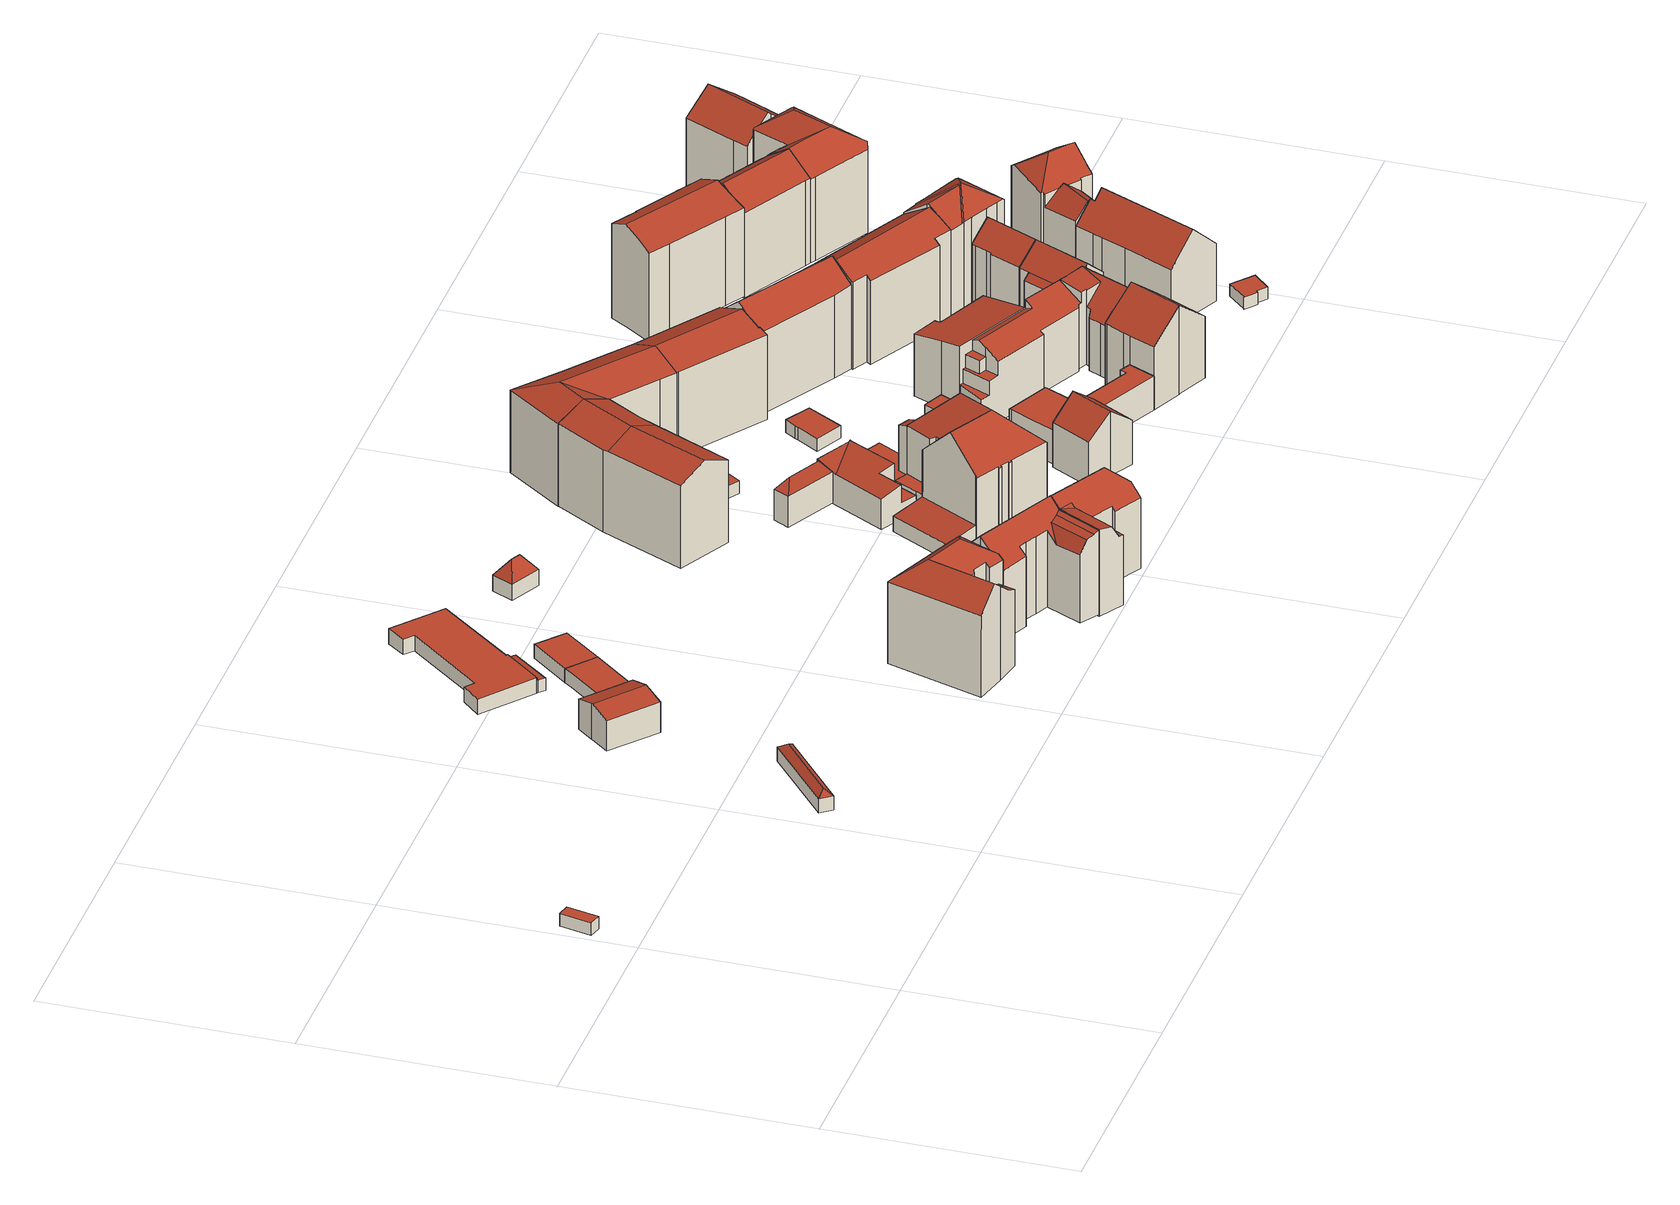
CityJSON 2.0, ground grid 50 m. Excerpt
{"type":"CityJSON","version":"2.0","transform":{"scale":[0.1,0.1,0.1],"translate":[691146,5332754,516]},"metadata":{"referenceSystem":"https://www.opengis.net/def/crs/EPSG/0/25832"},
"CityObjects":{
"building1":{"type":"Building","attributes":{"Gemeindeschluessel":"09162000","HoeheDach":"519.456","HoeheGrund":"516.760","Methode":"1000","NiedrigsteTraufeDesGebaeudes":"519.456","Geometrietyp2DReferenz":"3000","function":"31001_2000","roofType":"1000","measuredHeight":2.7,"storeysAboveGround":1},"geometry":[{"type":"MultiSurface","lod":"2","boundaries":[[[0,1,2,3]],[[4,2,1,5]],[[6,3,2,4]],[[6,4,5,7]],[[7,0,3,6]],[[5,1,0,7]]],"semantics":{"surfaces":[{"type":"RoofSurface"},{"type":"WallSurface"},{"type":"GroundSurface"}],"values":[0,1,1,2,1,1]}}]},
"building2":{"type":"Building","attributes":{"Gemeindeschluessel":"09162000","HoeheDach":"521.312","HoeheGrund":"517.110","Methode":"1000","NiedrigsteTraufeDesGebaeudes":"520.046","Geometrietyp2DReferenz":"3000","function":"31001_2000","roofType":"3200","measuredHeight":4.2},"geometry":[{"type":"MultiSurface","lod":"2","boundaries":[[[8,9,10,11]],[[12,13,14,11,10]],[[13,12,15,16,17]],[[18,17,19,20]],[[16,15,9,19]],[[18,20,8,11,14]],[[20,19,9,8]],[[12,10,9,15]],[[17,16,19]],[[14,13,17,18]]],"semantics":{"surfaces":[{"type":"WallSurface"},{"type":"RoofSurface"},{"type":"GroundSurface"}],"values":[0,0,1,0,1,2,0,1,1,0]}}]},
"building3":{"type":"Building","attributes":{"Gemeindeschluessel":"09162000","HoeheDach":"524.648","HoeheGrund":"516.830","Methode":"1000","NiedrigsteTraufeDesGebaeudes":"523.271","Geometrietyp2DReferenz":"3000","function":"31001_3000","roofType":"3100","measuredHeight":7.82,"storeysAboveGround":2},"geometry":[{"type":"MultiSurface","lod":"2","boundaries":[[[21,22,23,24,25,26]],[[27,28,29,30]],[[24,23,31,32]],[[33,34,30,29,35,36]],[[33,36,21,26]],[[30,34,33,26,25,24,32,37,27]],[[35,29,28,38,31,23,22]],[[32,31,38,37]],[[36,35,22,21]],[[37,38,28,27]]],"semantics":{"surfaces":[{"type":"WallSurface"},{"type":"GroundSurface"},{"type":"RoofSurface"}],"values":[0,0,0,0,0,1,2,0,2,0]}}]},
"building4":{"type":"Building","attributes":{"Gemeindeschluessel":"09162000","HoeheDach":"519.212","HoeheGrund":"516.912","Methode":"1000","NiedrigsteTraufeDesGebaeudes":"519.212","Geometrietyp2DReferenz":"3000","function":"31001_3000","roofType":"1000","measuredHeight":2.3,"storeysAboveGround":1},"geometry":[{"type":"MultiSurface","lod":"2","boundaries":[[[39,40,41,42]],[[39,43,44,40]],[[40,44,45,41]],[[45,44,43,46]],[[41,45,46,42]],[[42,46,43,39]]],"semantics":{"surfaces":[{"type":"GroundSurface"},{"type":"WallSurface"},{"type":"RoofSurface"}],"values":[0,1,1,2,1,1]}}]},
"building5":{"type":"Building","attributes":{"Gemeindeschluessel":"09162000","HoeheDach":"519.941","HoeheGrund":"516.920","Methode":"1000","NiedrigsteTraufeDesGebaeudes":"519.941","Geometrietyp2DReferenz":"3000","function":"51009_1610","roofType":"1000","measuredHeight":3.02},"geometry":[{"type":"MultiSurface","lod":"2","boundaries":[[[47,48,49,50,51,52]],[[53,54,55,56,50,49]],[[57,58,54,53,49,48,47]],[[59,60,52,51,50,56,55]],[[60,57,47,52]],[[59,58,57,60]],[[55,54,58,59]]],"semantics":{"surfaces":[{"type":"WallSurface"},{"type":"RoofSurface"},{"type":"GroundSurface"}],"values":[0,0,1,2,0,0,0]}}]},
"building6":{"type":"Building","attributes":{"Gemeindeschluessel":"09162000","HoeheDach":"519.990","HoeheGrund":"516.660","Methode":"2000","NiedrigsteTraufeDesGebaeudes":"519.256","Geometrietyp2DReferenz":"3000","function":"31001_2000","roofType":"1000","measuredHeight":3.33,"storeysAboveGround":1},"geometry":[{"type":"MultiSurface","lod":"2","boundaries":[[[61,62,63,64]],[[65,66,62,61]],[[67,68,69,70]],[[71,72,73,74]],[[75,76,77,78,79,80,81]],[[78,77,82,83]],[[84,85,86,87]],[[64,63,88,89]],[[80,79,78,83,71,74,90,65,61,64,89,84,87,67,70]],[[87,86,68,67]],[[90,74,73,91,92,66,65]],[[70,69,81,80]],[[89,88,85,84]],[[83,82,72,71]],[[73,72,82,77,76,91]],[[66,92,75,81,69,68,86,85,88,63,62]],[[76,75,92,91]]],"semantics":{"surfaces":[{"type":"WallSurface"},{"type":"GroundSurface"},{"type":"RoofSurface"}],"values":[0,0,0,0,0,0,0,0,1,0,0,0,0,0,2,2,0]}}]},
"building7":{"type":"Building","attributes":{"name":"Schyrenbad","Gemeindeschluessel":"09162000","HoeheDach":"519.937","HoeheGrund":"516.850","Methode":"1000","NiedrigsteTraufeDesGebaeudes":"519.937","Geometrietyp2DReferenz":"3000","function":"31001_3000","roofType":"1000","measuredHeight":3.09},"geometry":[{"type":"MultiSurface","lod":"2","boundaries":[[[50,93,94,55]],[[55,54,49,50]],[[50,49,95,93]],[[93,95,96,94]],[[54,96,95,49]],[[94,96,54,55]]],"semantics":{"surfaces":[{"type":"GroundSurface"},{"type":"WallSurface"},{"type":"RoofSurface"}],"values":[0,1,1,1,2,1]}}]},
"building8":{"type":"Building","attributes":{"Gemeindeschluessel":"09162000","HoeheDach":"538.400","HoeheGrund":"516.661","Methode":"2000","NiedrigsteTraufeDesGebaeudes":"533.247","Geometrietyp2DReferenz":"3000","function":"31001_1000","roofType":"3100","measuredHeight":21.74,"storeysAboveGround":5},"geometry":[{"type":"MultiSurface","lod":"2","boundaries":[[[97,98,99,100,101,102]],[[103,104,105,106,107]],[[108,109,110,111,112]],[[108,112,107,106,113]],[[101,100,111]],[[114,115,116,110,109]],[[98,117,118,99]],[[119,120,121,117,98,97,122,123,115,114,124,105,104,125]],[[106,105,124,113]],[[120,119,126,127,128]],[[104,103,129,125]],[[116,130,131,102,101,111,110]],[[127,126,132,133]],[[117,121,134,118]],[[120,128,134,121]],[[97,102,131,122]],[[123,130,116,115]],[[122,131,130,123]],[[103,107,112,133,132,129]],[[124,114,109,108,113]],[[118,134,128,127,133,112,111,100,99]],[[119,125,129,132,126]]],"semantics":{"surfaces":[{"type":"WallSurface"},{"type":"RoofSurface"},{"type":"GroundSurface"}],"values":[0,0,1,1,0,0,0,2,0,0,0,1,1,0,0,0,0,0,1,0,1,0]}}]},
"building9":{"type":"Building","attributes":{"Gemeindeschluessel":"09162000","HoeheDach":"536.700","HoeheGrund":"516.489","Methode":"2000","NiedrigsteTraufeDesGebaeudes":"530.837","Geometrietyp2DReferenz":"3000","function":"31001_1000","roofType":"3100","measuredHeight":20.21,"storeysAboveGround":4},"geometry":[{"type":"MultiSurface","lod":"2","boundaries":[[[135,136,137,138]],[[139,140,141,142]],[[143,141,140,144,145,146,147,137,136,148,149,150,151]],[[152,153,154,155]],[[153,152,156,157]],[[153,157,158,159,147,146,154]],[[160,149,148,161]],[[162,151,150,163]],[[164,159,158,165]],[[161,148,136,135]],[[165,158,157,156]],[[155,154,146,145,166,167]],[[162,168,143,151]],[[168,169,142,141,143]],[[163,150,149,160]],[[170,144,140,139]],[[164,138,137,147,159]],[[169,167,166,170,139,142]],[[169,168,162,163,160,161,135,138,164,165,156,152,155,167]],[[166,145,144,170]]],"semantics":{"surfaces":[{"type":"WallSurface"},{"type":"RoofSurface"},{"type":"GroundSurface"}],"values":[0,1,1,0,0,1,0,0,0,0,0,0,0,0,0,1,0,0,2,1]}}]},
"building10":{"type":"Building","attributes":{"Gemeindeschluessel":"09162000","HoeheDach":"523.710","HoeheGrund":"516.890","Methode":"2000","NiedrigsteTraufeDesGebaeudes":"520.407","Geometrietyp2DReferenz":"3000","function":"31001_2523","roofType":"3200","measuredHeight":6.82},"geometry":[{"type":"MultiSurface","lod":"2","boundaries":[[[171,172,173]],[[174,175,176,177]],[[178,173,172,179]],[[176,179,172,177]],[[177,172,171,174]],[[174,171,180,175]],[[178,179,180]],[[175,180,179,176]],[[171,173,178,180]]],"semantics":{"surfaces":[{"type":"RoofSurface"},{"type":"GroundSurface"},{"type":"WallSurface"}],"values":[0,1,0,2,2,2,0,2,0]}}]},
"building11":{"type":"Building","attributes":{"Gemeindeschluessel":"09162000","HoeheDach":"536.800","HoeheGrund":"516.154","Methode":"2000","NiedrigsteTraufeDesGebaeudes":"531.100","Geometrietyp2DReferenz":"3000","function":"31001_1000","roofType":"3100","measuredHeight":20.65,"storeysAboveGround":4},"geometry":[{"type":"MultiSurface","lod":"2","boundaries":[[[181,182,183,184,185,186,187,188,189,190,191,192]],[[193,194,195,196]],[[181,192,197,198,199]],[[200,201,193,196,202,203]],[[200,186,185,204,201]],[[190,205,206,191]],[[190,189,195,194,207,205]],[[208,209,210,211,212,207,194,213,193,201,204]],[[191,206,197,192]],[[189,188,214,202,196,195]],[[185,184,208,204]],[[182,181,199,211,210]],[[212,198,197,206,205,207]],[[211,199,198,212]],[[214,215,203,202]],[[183,209,208,184]],[[187,215,214,188]],[[193,213,194]],[[183,182,210,209]],[[187,186,200,203,215]]],"semantics":{"surfaces":[{"type":"GroundSurface"},{"type":"RoofSurface"},{"type":"WallSurface"}],"values":[0,1,2,1,2,2,2,1,2,2,2,2,1,1,1,2,2,1,2,2]}}]},
"building12":{"type":"Building","attributes":{"Gemeindeschluessel":"09162000","HoeheDach":"520.476","HoeheGrund":"516.138","Methode":"1000","NiedrigsteTraufeDesGebaeudes":"519.386","Geometrietyp2DReferenz":"3000","function":"31001_2000","roofType":"1000","measuredHeight":4.34},"geometry":[{"type":"MultiSurface","lod":"2","boundaries":[[[216,217,218,219]],[[219,220,221,216]],[[217,222,223,218]],[[219,218,223,220]],[[220,223,222,221]],[[221,222,217,216]]],"semantics":{"surfaces":[{"type":"WallSurface"},{"type":"GroundSurface"},{"type":"RoofSurface"}],"values":[0,1,2,0,0,0]}}]},
"building13":{"type":"Building","attributes":{"Gemeindeschluessel":"09162000","HoeheDach":"537.020","HoeheGrund":"516.577","Methode":"2000","NiedrigsteTraufeDesGebaeudes":"534.245","Geometrietyp2DReferenz":"3000","function":"31001_1000","roofType":"3100","measuredHeight":20.44},"geometry":[{"type":"MultiSurface","lod":"2","boundaries":[[[224,225,226,227,228,229]],[[224,229,230,231,232]],[[226,225,233,234,235]],[[236,237,238,235,234]],[[239,236,234,233]],[[226,235,238,227]],[[228,240,230,229]],[[232,231,236,239]],[[231,230,240,237,236]],[[228,227,238,237,240]],[[225,224,232,239,233]]],"semantics":{"surfaces":[{"type":"GroundSurface"},{"type":"WallSurface"},{"type":"RoofSurface"}],"values":[0,1,1,2,2,1,1,2,2,1,1]}}]},
"building14":{"type":"Building","attributes":{"Gemeindeschluessel":"09162000","HoeheDach":"523.762","HoeheGrund":"516.214","Methode":"9999","NiedrigsteTraufeDesGebaeudes":"522.782","Geometrietyp2DReferenz":"3000","function":"31001_9998","roofType":"2100","measuredHeight":7.55,"storeysAboveGround":2},"geometry":[{"type":"MultiSurface","lod":"2","boundaries":[[[241,242,243,244,245]],[[242,241,246,247]],[[244,248,249,245]],[[250,247,246]],[[249,248,251,250,246]],[[243,251,248,244]],[[251,243,242,247,250]],[[246,241,245,249]]],"semantics":{"surfaces":[{"type":"GroundSurface"},{"type":"WallSurface"},{"type":"RoofSurface"}],"values":[0,1,1,2,2,1,1,1]}}]},
"building15":{"type":"Building","attributes":{"Gemeindeschluessel":"09162000","HoeheDach":"537.620","HoeheGrund":"516.099","Methode":"2000","NiedrigsteTraufeDesGebaeudes":"529.799","Geometrietyp2DReferenz":"3000","function":"31001_9998","roofType":"3100","measuredHeight":21.52,"storeysAboveGround":4},"geometry":[{"type":"MultiSurface","lod":"2","boundaries":[[[252,253,254,255]],[[256,257,258,259]],[[260,261,262,263]],[[264,265,266,267]],[[268,269,270,271,272]],[[257,256,273,274]],[[275,276,277,278]],[[279,280,281,282,283]],[[284,285,253,252]],[[286,287,272,271]],[[276,275,288,216]],[[267,266,289,290]],[[268,272,287,291]],[[279,283,288,275,278,292,254,253,285,289,266,265,293]],[[294,292,278,277]],[[290,289,285,284]],[[221,282,281,295]],[[269,274,273,296,270]],[[297,298,299,300]],[[280,259,258,295,281]],[[279,301,296,273,256,259,280]],[[260,291,287,286,261]],[[301,302,262,261,286,271,270,296]],[[279,293,297,300,302,301]],[[264,298,297,293,265]],[[299,263,262,302,300]],[[255,254,292,294]],[[298,264,267,290,284,252,255,294,277,276,216,221,295,258,257,274,269,268,291,260,263,299]],[[221,216,288,283,282]]],"semantics":{"surfaces":[{"type":"WallSurface"},{"type":"RoofSurface"},{"type":"GroundSurface"}],"values":[0,0,0,0,0,0,0,1,0,1,0,0,0,1,0,0,0,0,0,0,1,0,1,1,0,0,0,2,0]}}]},
"building16":{"type":"Building","attributes":{"Gemeindeschluessel":"09162000","HoeheDach":"523.883","HoeheGrund":"516.076","Methode":"2000","NiedrigsteTraufeDesGebaeudes":"519.451","Geometrietyp2DReferenz":"3000","function":"31001_2000","roofType":"1000","measuredHeight":7.81,"storeysAboveGround":2},"geometry":[{"type":"MultiSurface","lod":"2","boundaries":[[[303,304,305,306,307,308]],[[309,248,249,310]],[[311,312,313,314]],[[304,303,315,314,313,316]],[[317,318,312,311]],[[310,249,305,304,316]],[[307,319,320,308]],[[320,319,309,310,316,313,312,318]],[[305,249,248,306]],[[315,317,311,314]],[[320,318,317,315,303,308]],[[307,306,248,309,319]]],"semantics":{"surfaces":[{"type":"GroundSurface"},{"type":"RoofSurface"},{"type":"WallSurface"}],"values":[0,1,2,2,2,2,2,1,2,1,2,2]}}]},
"building17":{"type":"Building","attributes":{"Gemeindeschluessel":"09162000","HoeheDach":"520.400","HoeheGrund":"516.211","Methode":"2000","NiedrigsteTraufeDesGebaeudes":"520.140","Geometrietyp2DReferenz":"3000","function":"31001_2000","roofType":"1000","measuredHeight":4.19,"storeysAboveGround":1},"geometry":[{"type":"MultiSurface","lod":"2","boundaries":[[[321,322,323,324]],[[325,326,327,328]],[[329,330,322,321]],[[331,332,333,334]],[[330,335,336,337,338,323,322]],[[339,340,341,342,327,326,333,332,343]],[[344,340,339,337,336,345]],[[346,341,340,344]],[[334,333,326,325]],[[324,323,338,343,332,331]],[[347,335,330,329]],[[343,338,337,339]],[[345,336,335,347]],[[328,327,342,348]],[[348,342,341,346]],[[324,331,334,325,328,348,346,344,345,347,329,321]]],"semantics":{"surfaces":[{"type":"WallSurface"},{"type":"RoofSurface"},{"type":"GroundSurface"}],"values":[0,0,0,0,1,1,0,0,0,0,0,0,0,0,0,2]}}]},
"building18":{"type":"Building","attributes":{"Gemeindeschluessel":"09162000","HoeheDach":"519.099","HoeheGrund":"516.410","Methode":"1000","NiedrigsteTraufeDesGebaeudes":"519.099","Geometrietyp2DReferenz":"3000","function":"31001_2000","roofType":"1000","measuredHeight":2.69},"geometry":[{"type":"MultiSurface","lod":"2","boundaries":[[[349,350,351,352]],[[353,354,355,356]],[[357,358,359,360]],[[361,362,363,364]],[[354,365,366,351,350,367,361,364,368,357,360,355]],[[357,368,369,358]],[[370,371,366,365]],[[353,370,365,354]],[[349,352,371,370,353,356,359,358,369,363,362,372]],[[355,360,359,356]],[[364,363,369,368]],[[371,352,351,366]],[[367,372,362,361]],[[349,372,367,350]]],"semantics":{"surfaces":[{"type":"WallSurface"},{"type":"RoofSurface"},{"type":"GroundSurface"}],"values":[0,0,0,0,1,0,0,0,2,0,0,0,0,0]}}]},
"building19":{"type":"Building","attributes":{"Gemeindeschluessel":"09162000","HoeheDach":"537.010","HoeheGrund":"516.478","Methode":"2000","NiedrigsteTraufeDesGebaeudes":"534.199","Geometrietyp2DReferenz":"3000","function":"31001_1000","roofType":"3100","measuredHeight":20.53,"storeysAboveGround":6},"geometry":[{"type":"MultiSurface","lod":"2","boundaries":[[[373,374,375,376,377]],[[378,379,377,376]],[[237,380,381,382,383]],[[384,383,385,386,387,388]],[[389,386,385,390]],[[384,388,373,377,379]],[[237,384,379,380]],[[391,374,373,388,387]],[[383,382,390,385]],[[391,387,386,389]],[[391,389,390,382,381,378,376,375,374]],[[379,378,381,380]],[[237,383,384]]],"semantics":{"surfaces":[{"type":"WallSurface"},{"type":"RoofSurface"},{"type":"GroundSurface"}],"values":[0,0,0,1,0,1,1,0,0,0,2,0,1]}}]},
"building20":{"type":"Building","attributes":{"Gemeindeschluessel":"09162000","HoeheDach":"530.292","HoeheGrund":"516.480","Methode":"1000","NiedrigsteTraufeDesGebaeudes":"525.978","Geometrietyp2DReferenz":"3000","function":"31001_1000","roofType":"3100","measuredHeight":13.81,"storeysAboveGround":3},"geometry":[{"type":"MultiSurface","lod":"2","boundaries":[[[392,393,394,395,396,397]],[[398,399,400,401,402]],[[403,404,402,401]],[[400,399,395,394]],[[405,392,397,406,407,408]],[[409,410,404,403]],[[408,407,411,412]],[[394,393,392,405,408,412,409,403,401,400]],[[412,411,410,409]],[[407,398,402,404,410,411]],[[406,397,396,395,399,398,407]]],"semantics":{"surfaces":[{"type":"WallSurface"},{"type":"GroundSurface"},{"type":"RoofSurface"}],"values":[0,0,0,0,0,0,0,1,0,2,2]}}]},
"building21":{"type":"Building","attributes":{"Gemeindeschluessel":"09162000","HoeheDach":"518.775","HoeheGrund":"516.122","Methode":"1000","NiedrigsteTraufeDesGebaeudes":"518.775","Geometrietyp2DReferenz":"3000","function":"31001_2000","roofType":"1000","measuredHeight":2.65},"geometry":[{"type":"MultiSurface","lod":"2","boundaries":[[[413,414,415,416]],[[417,418,414,413]],[[416,415,419,420]],[[421,422,418,417]],[[414,418,422,423,419,415]],[[420,419,423,424]],[[417,413,416,420,424,421]],[[424,423,422,421]]],"semantics":{"surfaces":[{"type":"WallSurface"},{"type":"RoofSurface"},{"type":"GroundSurface"}],"values":[0,0,0,0,1,0,2,0]}}]},
"building22":{"type":"Building","attributes":{"Gemeindeschluessel":"09162000","HoeheDach":"523.237","HoeheGrund":"516.030","Methode":"1000","NiedrigsteTraufeDesGebaeudes":"523.237","Geometrietyp2DReferenz":"3000","function":"31001_9998","roofType":"1000","measuredHeight":7.21,"storeysAboveGround":2},"geometry":[{"type":"MultiSurface","lod":"2","boundaries":[[[425,426,427,428]],[[429,430,431,432]],[[433,434,435,436]],[[437,438,439,433,436,440,441,429,432,442,443,444,445,425,428,446]],[[442,447,448,443]],[[436,435,449,440]],[[449,450,430,429,441,440]],[[446,451,452,437]],[[428,427,451,446]],[[445,444,443,448,453,454]],[[426,425,445,454]],[[438,437,452,455,456,439]],[[439,456,434,433]],[[432,431,447,442]],[[434,456,455,452,451,427,426,454,453,448,447,431,430,450,449,435]]],"semantics":{"surfaces":[{"type":"WallSurface"},{"type":"GroundSurface"},{"type":"RoofSurface"}],"values":[0,0,0,1,0,0,0,0,0,0,0,0,0,0,2]}}]},
"building23":{"type":"Building","attributes":{"Gemeindeschluessel":"09162000","HoeheDach":"537.031","HoeheGrund":"516.113","Methode":"2000","NiedrigsteTraufeDesGebaeudes":"534.322","Geometrietyp2DReferenz":"3000","function":"31001_1000","roofType":"3100","measuredHeight":20.92,"storeysAboveGround":6},"geometry":[{"type":"MultiSurface","lod":"2","boundaries":[[[457,458,459,460]],[[461,373,388,462]],[[463,386,387,464]],[[465,373,461,466]],[[467,468,469,470]],[[471,462,460,459]],[[461,462,471,472,466]],[[465,464,387,388,373]],[[468,467,386,463]],[[458,469,468,463,464,465,466,472,471,459]],[[457,460,462,388,387,386,467,470]],[[458,457,470,469]]],"semantics":{"surfaces":[{"type":"WallSurface"},{"type":"RoofSurface"},{"type":"GroundSurface"}],"values":[0,1,0,0,0,0,0,0,0,2,1,0]}}]},
"building24":{"type":"Building","attributes":{"Gemeindeschluessel":"09162000","HoeheDach":"518.852","HoeheGrund":"516.360","Methode":"1000","NiedrigsteTraufeDesGebaeudes":"518.852","Geometrietyp2DReferenz":"3000","function":"31001_2000","roofType":"1000","measuredHeight":2.49},"geometry":[{"type":"MultiSurface","lod":"2","boundaries":[[[473,474,475,476]],[[475,477,478,476]],[[479,480,481,482]],[[479,483,473,476,478,484,480]],[[485,484,478,477]],[[479,482,486,483]],[[481,480,484,485]],[[483,486,474,473]],[[474,486,482,481,485,477,475]]],"semantics":{"surfaces":[{"type":"WallSurface"},{"type":"GroundSurface"},{"type":"RoofSurface"}],"values":[0,0,0,1,0,0,0,0,2]}}]},
"building25":{"type":"Building","attributes":{"Gemeindeschluessel":"09162000","HoeheDach":"531.121","HoeheGrund":"516.040","Methode":"2000","NiedrigsteTraufeDesGebaeudes":"529.388","Geometrietyp2DReferenz":"3000","function":"31001_1000","roofType":"1000","measuredHeight":15.08,"storeysAboveGround":3},"geometry":[{"type":"MultiSurface","lod":"2","boundaries":[[[487,488,489,490]],[[491,492,489,488,493,494,495]],[[496,492,491,497]],[[497,491,495,498,499]],[[496,497,499,498,500,501,487,490]],[[490,489,492,496]],[[500,494,493,501]],[[501,493,488,487]],[[498,495,494,500]]],"semantics":{"surfaces":[{"type":"WallSurface"},{"type":"RoofSurface"},{"type":"GroundSurface"}],"values":[0,1,0,0,2,0,0,0,0]}}]},
"building26":{"type":"Building","attributes":{"Gemeindeschluessel":"09162000","HoeheDach":"532.800","HoeheGrund":"516.039","Methode":"2000","NiedrigsteTraufeDesGebaeudes":"523.000","Geometrietyp2DReferenz":"3000","function":"31001_1000","roofType":"3100","measuredHeight":16.76,"storeysAboveGround":4},"geometry":[{"type":"MultiSurface","lod":"2","boundaries":[[[502,503,504,505]],[[506,507,508,509,510]],[[511,512,513,514]],[[515,516,517,518]],[[519,520,521,522]],[[523,524,525,526]],[[527,517,516,509]],[[528,529,530,531]],[[510,509,516,515]],[[532,533,534,498]],[[535,536,537]],[[523,538,524]],[[539,540,541,519,522,538,523,526,508,507,542]],[[543,544,545,546]],[[547,497,538,522,521,548]],[[549,536,535,550,548,521,520]],[[528,531,534,533]],[[551,541,540,552]],[[506,510,515,518,530,529]],[[553,554,555,537,536,549]],[[544,511,514,556,557,502,505,558,559,554,553,551,552,560,561,532,498,499,497,547,562,563,564,545]],[[532,561,542,507,506,529,528,533]],[[544,543,512,511]],[[564,565,546,545]],[[560,539,542,561]],[[562,566,567,563]],[[550,535,537,555,568,569,504,503,570,571]],[[557,570,503,502]],[[551,553,549,520,519,541]],[[563,567,565,564]],[[539,560,552,540]],[[514,513,571,556]],[[562,547,548,550,566]],[[568,555,554,559]],[[543,546,565,567,566,550,571,513,512]],[[505,504,569,558]],[[499,498,534,531,530,518,517,527,525,524,538,497]],[[527,509,508,526,525]],[[557,556,571,570]],[[558,569,568,559]]],"semantics":{"surfaces":[{"type":"WallSurface"},{"type":"RoofSurface"},{"type":"GroundSurface"}],"values":[0,0,0,0,0,1,1,0,0,0,0,0,1,0,0,1,1,0,1,0,2,0,0,0,0,0,1,0,0,0,0,0,0,0,1,0,0,0,0,0]}}]},
"building27":{"type":"Building","attributes":{"Gemeindeschluessel":"09162000","HoeheDach":"538.100","HoeheGrund":"516.096","Methode":"2000","NiedrigsteTraufeDesGebaeudes":"533.727","Geometrietyp2DReferenz":"3000","function":"31001_1000","roofType":"3100","measuredHeight":22,"storeysAboveGround":6},"geometry":[{"type":"MultiSurface","lod":"2","boundaries":[[[572,573,574,575]],[[576,577,573,572]],[[578,579,580,581]],[[581,580,582,583]],[[458,584,585,459]],[[466,586,587,588]],[[588,587,577,576]],[[471,589,590,586,466,472]],[[575,574,579,578]],[[578,581,583,458,459,471,472,466,588,576,572,575]],[[459,585,589,471]],[[583,582,584,458]],[[590,579,574,573,577,587,586]],[[584,582,580,579,590,589,585]]],"semantics":{"surfaces":[{"type":"WallSurface"},{"type":"GroundSurface"},{"type":"RoofSurface"}],"values":[0,0,0,0,0,0,0,0,0,1,0,0,2,2]}}]},
"building28":{"type":"Building","attributes":{"Gemeindeschluessel":"09162000","HoeheDach":"535.126","HoeheGrund":"516.050","Methode":"1000","NiedrigsteTraufeDesGebaeudes":"529.223","Geometrietyp2DReferenz":"3000","function":"31001_9998","roofType":"3100","measuredHeight":19.08,"storeysAboveGround":4},"geometry":[{"type":"MultiSurface","lod":"2","boundaries":[[[446,591,592,593]],[[594,595,596,597,598,599,600,601,592,591,602]],[[603,604,605,606]],[[556,607,608,514]],[[595,607,556,609,610,596]],[[611,606,605,612,613,614]],[[601,600,599,615,616,617]],[[618,614,613,594,602,437]],[[593,592,601,617]],[[514,608,619,620]],[[615,599,598,502]],[[620,619,604,603]],[[613,612,605,604,619,608,607,595,594]],[[437,602,591,446]],[[620,603,606,611,614,618,437,446,593,617,616,615,502,621,610,609,556,514]],[[597,596,610,621,502,598]]],"semantics":{"surfaces":[{"type":"WallSurface"},{"type":"RoofSurface"},{"type":"GroundSurface"}],"values":[0,1,0,0,0,0,0,0,0,0,0,0,1,0,2,0]}}]},
"building29":{"type":"Building","attributes":{"Gemeindeschluessel":"09162000","HoeheDach":"519.104","HoeheGrund":"516.340","Methode":"1000","NiedrigsteTraufeDesGebaeudes":"518.484","Geometrietyp2DReferenz":"3000","function":"31001_2000","roofType":"1000","measuredHeight":2.76},"geometry":[{"type":"MultiSurface","lod":"2","boundaries":[[[622,623,624,625,626,627,628]],[[629,623,622,630]],[[625,624,631,632,633,626]],[[629,630,634,635,633,632,631]],[[628,627,626,633,635,634]],[[630,622,628,634]],[[631,624,623,629]]],"semantics":{"surfaces":[{"type":"RoofSurface"},{"type":"WallSurface"},{"type":"GroundSurface"}],"values":[0,1,1,2,1,1,1]}}]},
"building30":{"type":"Building","attributes":{"Gemeindeschluessel":"09162000","HoeheDach":"537.600","HoeheGrund":"516.150","Methode":"2000","NiedrigsteTraufeDesGebaeudes":"533.830","Geometrietyp2DReferenz":"3000","function":"31001_1000","roofType":"3100","measuredHeight":21.45,"storeysAboveGround":6},"geometry":[{"type":"MultiSurface","lod":"2","boundaries":[[[578,636,637,575]],[[581,578,575,572,638,639,640,641,642,643,644,645,646,647]],[[638,648,649,639]],[[640,650,651,652,641]],[[575,637,573,572]],[[644,653,654,645]],[[647,655,656,581]],[[572,573,648,638]],[[641,652,657,642]],[[639,649,650,640]],[[646,658,655,647]],[[642,657,659,643]],[[643,659,653,644]],[[581,656,660,636,578]],[[651,650,649,648,573,637,636,660]],[[658,654,653,659,657,652,651,660,656,655]],[[645,654,658,646]]],"semantics":{"surfaces":[{"type":"WallSurface"},{"type":"GroundSurface"},{"type":"RoofSurface"}],"values":[0,1,0,0,0,0,0,0,0,0,0,0,0,0,2,2,0]}}]},
"building31":{"type":"Building","attributes":{"Gemeindeschluessel":"09162000","HoeheDach":"532.700","HoeheGrund":"516.199","Methode":"2000","NiedrigsteTraufeDesGebaeudes":"527.640","Geometrietyp2DReferenz":"3000","function":"31001_1000","roofType":"3100","measuredHeight":16.5,"storeysAboveGround":4},"geometry":[{"type":"MultiSurface","lod":"2","boundaries":[[[661,662,663,664,665]],[[666,667,668,669]],[[670,671,663,662]],[[670,672,673,674,671]],[[666,669,675,672,670,662,661,676]],[[677,665,664,678]],[[679,674,673,680]],[[668,667,678,664,663,671,674,679]],[[666,676,677,678,667]],[[675,680,673,672]],[[675,669,668,679,680]],[[661,665,677,676]]],"semantics":{"surfaces":[{"type":"WallSurface"},{"type":"GroundSurface"},{"type":"RoofSurface"}],"values":[0,0,0,0,1,2,2,2,0,0,0,0]}}]},
"building32":{"type":"Building","attributes":{"Gemeindeschluessel":"09162000","HoeheDach":"538.450","HoeheGrund":"516.450","Methode":"2000","NiedrigsteTraufeDesGebaeudes":"535.385","Geometrietyp2DReferenz":"3000","function":"31001_1000","roofType":"3100","measuredHeight":22,"storeysAboveGround":6},"geometry":[{"type":"MultiSurface","lod":"2","boundaries":[[[681,682,683,684]],[[685,686,687,688]],[[689,690,691,692]],[[693,694,695,696,697,698]],[[699,700,701,702,703,704,705,706]],[[707,686,685,708,692,691]],[[681,709,693,698,710,682]],[[703,702,690,689]],[[684,683,711,712]],[[712,711,699,706]],[[711,683,682,710,698,697,701,700,699]],[[697,696,713,714,687,686,707,691,690,702,701]],[[695,715,716,714,713,696]],[[715,695,694,693,709,681,684,712,706,705,704,703,689,692,708,685,688,716]],[[688,687,714,716]]],"semantics":{"surfaces":[{"type":"WallSurface"},{"type":"RoofSurface"},{"type":"GroundSurface"}],"values":[0,0,0,0,0,0,0,0,0,0,1,1,0,2,0]}}]},
"building33":{"type":"Building","attributes":{"Gemeindeschluessel":"09162000","HoeheDach":"532.700","HoeheGrund":"516.150","Methode":"2000","NiedrigsteTraufeDesGebaeudes":"528.742","Geometrietyp2DReferenz":"3000","function":"31001_1000","roofType":"3100","measuredHeight":16.55},"geometry":[{"type":"MultiSurface","lod":"2","boundaries":[[[717,718,719,720]],[[720,719,721,722]],[[723,724,725,726]],[[727,728,664,729,730]],[[730,729,731,732]],[[728,721,719,718,733,664]],[[734,735,736,737]],[[737,736,733,718,717]],[[737,717,720,722,727,730,732,723,726,738,734]],[[722,721,728,727]],[[726,725,739,738]],[[732,731,724,723]],[[664,733,736,735,739,725,724,731,729]],[[738,739,735,734]]],"semantics":{"surfaces":[{"type":"WallSurface"},{"type":"RoofSurface"},{"type":"GroundSurface"}],"values":[0,0,0,0,0,1,0,0,2,0,0,0,1,0]}}]},
"building34":{"type":"Building","attributes":{"Gemeindeschluessel":"09162000","HoeheDach":"518.886","HoeheGrund":"516.280","Methode":"1000","NiedrigsteTraufeDesGebaeudes":"518.886","Geometrietyp2DReferenz":"3000","function":"31001_2000","roofType":"1000","measuredHeight":2.61},"geometry":[{"type":"MultiSurface","lod":"2","boundaries":[[[740,741,742,743]],[[744,745,746,747,748,749]],[[743,750,751,752,749,748,747,740]],[[747,746,741,740]],[[750,753,754,751]],[[743,742,753,750]],[[752,751,754,755,744,749]],[[755,754,753,742,741,746,745,744]]],"semantics":{"surfaces":[{"type":"WallSurface"},{"type":"GroundSurface"},{"type":"RoofSurface"}],"values":[0,0,1,0,0,0,0,2]}}]},
"building35":{"type":"Building","attributes":{"Gemeindeschluessel":"09162000","HoeheDach":"534.500","HoeheGrund":"516.220","Methode":"2000","NiedrigsteTraufeDesGebaeudes":"528.618","Geometrietyp2DReferenz":"3000","function":"31001_9998","roofType":"3100","measuredHeight":18.28,"storeysAboveGround":6},"geometry":[{"type":"MultiSurface","lod":"2","boundaries":[[[756,757,758,759,760]],[[761,762,763,764]],[[765,766,764,763]],[[767,768,769,770]],[[765,763,762,771,769,768,772,773,774]],[[775,776,773,772]],[[777,778,779,780]],[[758,757,781,782]],[[767,756,760,775,772,768]],[[775,760,759,776]],[[758,782,779,778,783,774,773,776,759]],[[784,771,762,761]],[[770,769,771,784]],[[766,785,777,780,781,757,756,767,770,784,761,764]],[[785,783,778,777]],[[774,783,785,766,765]],[[780,779,782,781]]],"semantics":{"surfaces":[{"type":"WallSurface"},{"type":"RoofSurface"},{"type":"GroundSurface"}],"values":[0,0,0,0,1,0,0,0,0,1,1,0,0,2,0,0,0]}}]},
"building36":{"type":"Building","attributes":{"Gemeindeschluessel":"09162000","HoeheDach":"538.398","HoeheGrund":"516.150","Methode":"2000","NiedrigsteTraufeDesGebaeudes":"534.002","Geometrietyp2DReferenz":"3000","function":"31001_1000","roofType":"3100","measuredHeight":22.25,"storeysAboveGround":6},"geometry":[{"type":"MultiSurface","lod":"2","boundaries":[[[717,720,786,787,788]],[[789,790,791,792]],[[793,794,789,795]],[[796,797,798,799]],[[800,801,786,720]],[[640,802,803,639]],[[640,641,652,804,802]],[[800,720,717,737,734,805,642,641,640,639,806,796,799]],[[806,807,797,796]],[[642,805,808,793,795,809]],[[787,786,801,810,811]],[[811,790,789,794]],[[800,799,798,810,801]],[[795,789,804,652,809]],[[717,788,812,737]],[[808,813,812,788,787,811,794,793]],[[789,792,803,802,804]],[[737,812,813,734]],[[734,813,808,805]],[[790,811,810,798,797,807,791]],[[642,809,652,641]],[[806,639,803,792,791,807]]],"semantics":{"surfaces":[{"type":"WallSurface"},{"type":"RoofSurface"},{"type":"GroundSurface"}],"values":[0,1,1,0,0,0,0,2,0,0,1,1,0,1,0,1,1,0,0,1,0,0]}}]},
"building37":{"type":"Building","attributes":{"Gemeindeschluessel":"09162000","HoeheDach":"538.200","HoeheGrund":"516.068","Methode":"2000","NiedrigsteTraufeDesGebaeudes":"534.135","Geometrietyp2DReferenz":"3000","function":"31001_1000","roofType":"3100","measuredHeight":22.13,"storeysAboveGround":6},"geometry":[{"type":"MultiSurface","lod":"2","boundaries":[[[814,815,816,817,698,818]],[[819,820,821,822,823,824,825]],[[819,826,818,698,820]],[[825,827,826,819]],[[822,816,815,823]],[[821,817,816,822]],[[824,828,827,825]],[[823,815,814,828,824]],[[827,828,814,818,826]],[[820,698,817,821]]],"semantics":{"surfaces":[{"type":"RoofSurface"},{"type":"GroundSurface"},{"type":"WallSurface"}],"values":[0,1,2,2,2,2,2,2,0,2]}}]},
"building38":{"type":"Building","attributes":{"Gemeindeschluessel":"09162000","HoeheDach":"519.263","HoeheGrund":"516.330","Methode":"1000","NiedrigsteTraufeDesGebaeudes":"518.617","Geometrietyp2DReferenz":"3000","function":"31001_2000","roofType":"1000","measuredHeight":2.93},"geometry":[{"type":"MultiSurface","lod":"2","boundaries":[[[829,830,831,832]],[[833,834,835,836,829,832]],[[834,833,832,831,837,838]],[[839,838,837,831,830,840]],[[835,834,838,839,840,836]],[[836,840,830,829]]],"semantics":{"surfaces":[{"type":"WallSurface"},{"type":"GroundSurface"},{"type":"RoofSurface"}],"values":[0,1,0,2,0,0]}}]},
"building39":{"type":"Building","attributes":{"Gemeindeschluessel":"09162000","HoeheDach":"518.714","HoeheGrund":"516.470","Methode":"1000","NiedrigsteTraufeDesGebaeudes":"518.714","Geometrietyp2DReferenz":"3000","function":"31001_2000","roofType":"1000","measuredHeight":2.24},"geometry":[{"type":"MultiSurface","lod":"2","boundaries":[[[841,842,843,844]],[[841,845,846,842]],[[847,848,846,845]],[[841,844,847,845]],[[844,843,848,847]],[[843,842,846,848]]],"semantics":{"surfaces":[{"type":"WallSurface"},{"type":"GroundSurface"},{"type":"RoofSurface"}],"values":[0,1,0,0,2,0]}}]},
"building40":{"type":"Building","attributes":{"Gemeindeschluessel":"09162000","HoeheDach":"535.822","HoeheGrund":"516.300","Methode":"2000","NiedrigsteTraufeDesGebaeudes":"528.814","Geometrietyp2DReferenz":"3000","function":"31001_1000","roofType":"3200","measuredHeight":19.52,"storeysAboveGround":5},"geometry":[{"type":"MultiSurface","lod":"2","boundaries":[[[849,850,851,852,853]],[[854,855,856,857,858,859,860]],[[861,862,863,864,865,866]],[[867,868,869,870]],[[852,851,871,872]],[[873,874,875,849,853,876,877,878]],[[850,879,851]],[[880,867,870,881,882,883,875,874,873,878,884,885,862,861,866,886,887,888,889]],[[872,871,851,879,890,891,869,868,856,855,854,864,863,892]],[[858,857,889,888,887,859]],[[865,860,859,887,886,866]],[[864,854,860,865]],[[875,883,882,890,879,850,849]],[[877,893,894,892,863,862,885,884,878]],[[867,880,889,857,856,868]],[[876,853,852,872,894,893,877]],[[872,892,894]],[[881,870,869,891,890,882]]],"semantics":{"surfaces":[{"type":"RoofSurface"},{"type":"WallSurface"},{"type":"GroundSurface"}],"values":[0,0,1,1,1,1,1,2,0,1,1,0,1,1,1,0,1,1]}}]},
"building41":{"type":"Building","attributes":{"Gemeindeschluessel":"09162000","HoeheDach":"538.161","HoeheGrund":"516.120","Methode":"2000","NiedrigsteTraufeDesGebaeudes":"533.939","Geometrietyp2DReferenz":"3000","function":"31001_1000","roofType":"3200","measuredHeight":22.04,"storeysAboveGround":6},"geometry":[{"type":"MultiSurface","lod":"2","boundaries":[[[895,896,897,898,899]],[[900,901,895,899,902,903,904]],[[905,906,907,908,900,909,910,911]],[[908,912,913,896,895,901,900]],[[914,915,916,912,908,907]],[[916,917,918,919,897,896,913,912]],[[920,921,922,923]],[[918,917,916,915,914,924,925,824,926,823,927,920,923,928,929,930,931,932,933,919]],[[933,898,897,919]],[[924,914,907,906,905,925]],[[911,910,934,823,926,824]],[[935,904,929,928,923,922]],[[927,936,921,920]],[[823,934,936,927]],[[899,898,933,932,931,902]],[[925,905,911,824]],[[904,903,902,931,930,929]],[[909,900,904,935,922,921,936,934,910]]],"semantics":{"surfaces":[{"type":"RoofSurface"},{"type":"WallSurface"},{"type":"GroundSurface"}],"values":[0,0,0,0,1,1,1,2,1,1,1,1,1,1,1,1,1,0]}}]},
"building42":{"type":"Building","attributes":{"Gemeindeschluessel":"09162000","HoeheDach":"535.960","HoeheGrund":"516.040","Methode":"2000","NiedrigsteTraufeDesGebaeudes":"530.413","Geometrietyp2DReferenz":"3000","function":"31001_1000","roofType":"3100","measuredHeight":19.92,"storeysAboveGround":5},"geometry":[{"type":"MultiSurface","lod":"2","boundaries":[[[937,938,939,940,941,942]],[[943,944,945,946,947,948,949,942,941,940,950,951,952]],[[946,953,954,947]],[[955,956,957,958,959,939,938,937]],[[949,955,937,942]],[[944,960,961,945]],[[940,939,959,950]],[[943,962,960,944]],[[958,963,952,951,950,959]],[[948,947,954,956,955,949]],[[952,963,962,943]],[[954,953,961,960,962,963,958,957,956]],[[945,961,953,946]]],"semantics":{"surfaces":[{"type":"WallSurface"},{"type":"GroundSurface"},{"type":"RoofSurface"}],"values":[0,1,0,2,0,0,0,0,0,0,0,2,0]}}]}
},
"vertices":[
[31,585,35],[45,650,35],[20,656,35],[6,591,35],[20,656,8],[45,650,8],[6,591,8],[31,585,8],
[677,443,11],[677,443,41],[692,425,41],[692,425,11],[696,419,41],[696,419,40],[696,419,11],[675,421,53],[548,316,53],[546,295,41],[546,295,11],[527,318,41],[527,318,11],
[622,752,73],[651,787,86],[653,790,85],[653,790,8],[651,787,8],[622,752,8],[771,748,8],[771,748,73],[744,715,86],[744,715,8],[680,823,73],[680,823,8],[713,677,8],[742,713,8],[742,713,86],[713,677,73],[732,779,8],[732,779,73],
[781,782,9],[761,798,9],[798,842,9],[817,826,9],[781,782,32],[761,798,32],[798,842,32],[817,826,32],
[732,779,39],[812,877,39],[825,894,39],[825,894,9],[812,877,9],[732,779,9],[826,894,39],[881,849,39],[881,849,9],[826,894,9],[771,748,39],[787,735,39],[787,735,9],[771,748,9],
[675,1014,7],[675,1014,40],[709,1051,40],[709,1051,7],[776,934,7],[776,934,40],[861,1242,7],[861,1242,40],[958,1163,40],[958,1163,7],[792,921,7],[792,921,33],[780,931,34],[780,931,7],[839,1008,40],[839,1008,34],[840,1007,34],[840,1007,7],[839,1008,7],[836,1010,7],[836,1010,40],[853,997,33],[853,997,7],[852,1189,7],[852,1189,40],[833,1205,40],[833,1205,7],[728,1036,40],[728,1036,7],[778,932,7],[778,932,34],[778,932,40],
[889,972,9],[944,927,9],[889,972,39],[944,927,39],
[1127,204,7],[1144,212,7],[1144,212,186],[1138,209,182],[1138,209,177],[1127,204,181],[1223,287,182],[1223,287,7],[1065,352,7],[1065,352,182],[1065,351,183],[1051,143,224],[1070,138,209],[1102,132,182],[1128,213,182],[1096,283,224],[1002,154,182],[1070,138,7],[1124,128,7],[1124,128,172],[1176,199,7],[1176,199,186],[1227,224,7],[1206,175,7],[1172,190,7],[1119,163,7],[1130,160,7],[1002,154,7],[1250,275,7],[1227,224,186],[1210,185,186],[1206,175,178],[1250,275,183],[1130,160,174],[1119,163,179],[1249,272,186],[1180,249,224],[1172,190,178],
[1206,175,5],[1206,175,154],[1227,224,206],[1227,224,5],[1317,50,177],[1357,130,177],[1329,111,148],[1304,58,152],[1339,132,171],[1377,126,182],[1389,125,186],[1399,144,207],[1227,225,207],[1264,149,155],[1270,164,171],[1288,156,171],[1310,145,171],[1424,191,5],[1424,191,154],[1400,146,205],[1400,146,5],[1350,228,5],[1350,228,153],[1327,238,153],[1250,275,152],[1270,164,5],[1264,149,5],[1310,145,5],[1288,156,5],[1250,275,5],[1327,238,5],[1343,34,186],[1343,34,5],[1339,132,5],[1304,58,5],[1333,40,182],
[1131,1038,44],[1152,1082,44],[1119,1071,77],[1131,1038,9],[1067,1069,9],[1088,1113,9],[1152,1082,9],[1100,1080,77],[1088,1113,44],[1067,1069,44],
[1553,65,1],[1524,10,1],[1466,41,1],[1469,48,1],[1419,75,1],[1403,44,1],[1413,38,1],[1394,4,1],[1343,34,1],[1400,146,1],[1424,191,1],[1577,111,1],[1413,101,180],[1389,123,188],[1343,34,188],[1370,18,180],[1577,111,153],[1566,90,176],[1553,65,176],[1403,44,153],[1415,68,153],[1386,9,151],[1404,44,151],[1419,75,160],[1400,146,203],[1424,191,153],[1398,142,208],[1469,48,159],[1466,41,152],[1524,10,152],[1536,33,176],[1519,78,208],[1417,109,188],[1394,4,151],[1413,38,151],
[1509,321,1],[1509,321,45],[1446,356,34],[1446,356,1],[1513,479,1],[1575,443,1],[1575,443,45],[1513,479,34],
[1380,753,6],[1269,810,6],[1348,982,6],[1409,1087,6],[1517,1023,6],[1473,952,6],[1473,952,184],[1456,915,183],[1380,753,183],[1269,810,183],[1343,972,183],[1348,982,182],[1399,944,210],[1463,1055,210],[1409,1087,183],[1325,781,210],[1517,1023,183],
[1468,666,2],[1484,698,2],[1590,645,2],[1592,649,2],[1573,613,2],[1468,666,68],[1484,698,68],[1592,649,78],[1573,613,68],[1520,680,76],[1590,645,76],
[1562,288,1],[1562,288,148],[1561,287,146],[1561,287,1],[1615,429,152],[1615,429,1],[1612,423,1],[1612,423,152],[1670,481,1],[1670,481,147],[1682,475,147],[1682,475,1],[1584,276,1],[1584,276,148],[1584,275,146],[1584,275,1],[1656,513,1],[1645,494,1],[1645,494,147],[1645,495,146],[1656,513,138],[1614,441,146],[1614,441,1],[1507,318,148],[1507,318,1],[1555,292,1],[1555,292,148],[1636,329,216],[1607,426,147],[1580,440,146],[1575,443,146],[1541,379,216],[1578,280,1],[1578,280,148],[1670,482,146],[1680,500,138],[1509,321,152],[1577,278,146],[1577,278,1],[1680,500,1],[1555,290,146],[1665,234,148],[1555,290,1],[1580,440,1],[1644,494,148],[1666,233,146],[1666,233,1],[1771,427,1],[1771,427,146],[1675,401,216],[1770,428,147],
[1591,460,1],[1512,502,1],[1573,613,1],[1592,649,1],[1671,610,1],[1669,608,1],[1666,612,78],[1570,607,66],[1585,528,35],[1585,528,74],[1558,478,74],[1558,478,35],[1591,460,35],[1512,502,66],[1617,510,35],[1617,510,79],[1671,610,79],[1669,608,79],
[1580,440,2],[1580,440,44],[1591,460,44],[1591,460,2],[1682,475,2],[1682,475,41],[1670,481,41],[1670,481,2],[1612,423,2],[1612,423,44],[1669,608,2],[1669,608,41],[1736,575,41],[1736,575,2],[1615,429,44],[1614,441,44],[1644,493,44],[1616,507,44],[1644,493,41],[1645,494,41],[1656,513,41],[1680,500,41],[1616,507,41],[1645,494,2],[1614,441,2],[1656,513,2],[1615,429,2],[1680,500,2],
[1599,829,4],[1599,829,31],[1586,838,31],[1586,838,4],[1551,785,4],[1551,785,31],[1510,811,31],[1510,811,4],[1570,878,31],[1570,878,4],[1559,885,4],[1559,885,31],[1613,880,31],[1613,880,4],[1608,883,4],[1608,883,31],[1557,794,31],[1583,834,31],[1627,872,31],[1583,899,31],[1583,899,4],[1557,794,4],[1583,834,4],[1627,872,4],
[1710,1036,184],[1710,1036,5],[1674,1062,5],[1580,1131,5],[1580,1131,186],[1496,1205,5],[1496,1205,182],[1409,1087,182],[1409,1087,5],[1517,1023,5],[1517,1023,182],[1506,1114,210],[1609,954,183],[1640,932,183],[1675,982,209],[1676,985,210],[1640,932,5],[1609,954,5],[1675,982,5],
[1856,129,5],[1857,131,5],[1859,134,5],[1859,134,100],[1857,131,100],[1856,129,100],[1855,242,143],[1906,218,100],[1906,218,5],[1855,242,5],[1855,242,142],[1818,259,5],[1818,259,111],[1830,143,5],[1830,143,123],[1808,155,143],[1808,155,5],[1805,265,5],[1805,265,100],[1760,182,100],[1760,182,5],
[1792,666,1],[1792,666,28],[1736,693,28],[1736,693,1],[1834,739,1],[1834,739,28],[1763,738,28],[1763,738,1],[1782,768,1],[1782,768,28],[1767,745,28],[1767,745,1],
[2052,201,0],[2052,201,72],[2058,214,72],[2058,214,0],[1869,364,0],[1869,364,72],[1870,368,72],[1870,368,0],[1855,242,0],[1855,242,72],[1818,259,72],[1818,259,0],[2056,149,0],[1909,217,0],[1906,218,0],[1819,261,0],[1844,313,0],[1961,327,0],[1960,324,0],[1935,272,0],[1929,258,0],[2081,203,0],[1961,327,72],[1960,324,72],[1819,261,72],[1844,313,72],[2081,203,72],[2056,149,72],[1935,272,72],[1929,258,72],[1909,217,72],[1906,218,72],
[1823,830,191],[1823,830,1],[1821,831,1],[1821,831,191],[1877,923,184],[1845,870,210],[1640,932,1],[1675,982,1],[1710,1036,1],[1877,923,1],[1644,929,183],[1644,929,1],[1814,813,1],[1814,813,183],[1845,870,1],[1849,878,1],
[1889,497,4],[1889,497,29],[1886,499,29],[1886,499,4],[1904,540,29],[1904,540,4],[1928,480,4],[1947,522,4],[1947,522,29],[1928,480,29],[1892,496,4],[1910,538,4],[1910,538,29],[1892,496,29],
[2027,558,0],[2027,558,134],[2021,546,136],[2021,546,0],[2092,406,151],[2132,498,136],[1972,581,134],[1947,522,144],[1928,480,151],[2132,498,0],[2092,406,0],[1928,480,0],[1958,466,0],[1947,522,0],[1972,581,0],
[2126,250,0],[2126,250,113],[2128,254,113],[2128,254,0],[1931,408,100],[1931,408,131],[1943,435,148],[1943,435,128],[1943,435,100],[2238,204,0],[2238,204,112],[2236,199,112],[2236,199,0],[1927,442,100],[1927,442,128],[1941,474,128],[1941,474,100],[2156,319,139],[2156,319,161],[2177,366,168],[2177,366,167],[2084,389,157],[2092,406,150],[1958,466,150],[1950,450,157],[1958,466,128],[1907,418,70],[1907,418,100],[1934,477,100],[1934,477,70],[1888,427,0],[1888,427,70],[1928,480,70],[2204,296,160],[2168,312,160],[2168,312,124],[2092,406,168],[2047,363,135],[2142,319,136],[2150,322,139],[2044,356,131],[2249,228,113],[2249,228,0],[2289,316,0],[2289,316,112],[2193,358,0],[2193,358,168],[2169,313,161],[2233,341,168],[2150,322,0],[2142,319,0],[2169,313,0],[2163,303,0],[2163,303,124],[2181,224,0],[2171,229,0],[2138,276,0],[2150,302,0],[2047,363,0],[2044,356,0],[2233,340,0],[2243,336,0],[2288,317,0],[2288,317,113],[2233,340,168],[2243,336,158],[2150,302,113],[2138,276,113],[2171,229,158],[2181,224,168],
[2076,808,1],[2076,808,178],[2053,764,218],[2053,764,1],[2040,828,1],[2040,828,178],[2051,761,1],[2051,761,221],[2027,718,181],[2027,718,1],[1987,737,179],[1987,737,1],[1823,830,177],[1821,831,177],[1877,923,178],[1982,860,179],[1982,860,1],[1845,870,214],[1849,878,221],
[2081,203,134],[2087,216,134],[2087,216,0],[2120,121,191],[2172,228,191],[2170,229,190],[2130,248,154],[2126,250,151],[2108,258,135],[2108,257,135],[2106,255,135],[2056,149,135],[2217,157,0],[2217,157,134],[2188,92,132],[2188,92,0],[2181,224,183],[2236,199,135],[2172,228,0],[2170,229,0],[2187,93,0],[2187,93,134],[2121,121,191],[2121,121,0],[2108,258,0],[2108,257,0],[2106,255,0],[2120,121,0],[2235,197,135],[2235,197,0],[2130,248,0],
[2137,521,27],[2172,503,31],[2220,558,31],[2174,581,26],[2164,586,25],[2142,545,26],[2132,527,26],[2172,503,3],[2137,521,3],[2220,558,3],[2174,581,3],[2164,586,3],[2132,527,3],[2142,545,3],
[2051,761,211],[2053,764,209],[2104,794,1],[2294,700,1],[2275,650,1],[2264,619,1],[2255,598,1],[2217,617,1],[2210,606,1],[2051,688,1],[2057,698,1],[2025,715,1],[2104,794,178],[2294,700,178],[2275,650,212],[2273,643,216],[2264,619,200],[2210,606,178],[2051,688,181],[2025,715,188],[2027,718,190],[2255,598,186],[2057,698,188],[2217,617,186],[2047,754,216],
[2339,430,2],[2257,468,2],[2257,468,127],[2298,449,167],[2339,430,128],[2243,336,2],[2243,336,164],[2233,340,154],[2233,340,2],[2247,446,2],[2247,446,127],[2235,452,2],[2235,452,116],[2247,447,127],[2193,358,2],[2288,317,2],[2288,317,127],[2246,334,167],[2205,353,127],[2193,358,116],
[2203,977,4],[2203,977,194],[2164,1000,194],[2164,1000,4],[2212,1105,4],[2212,1105,204],[2220,1101,204],[2220,1101,4],[2114,1154,4],[2114,1154,207],[2116,1157,206],[2116,1157,4],[2231,1029,4],[2236,1037,4],[2260,1075,4],[2260,1075,205],[2236,1037,224],[2231,1029,220],[2002,1096,194],[2021,1124,210],[2040,1153,224],[2062,1186,207],[2062,1186,4],[2040,1153,4],[2021,1124,4],[2002,1096,4],[2199,1112,204],[2199,1112,4],[2214,997,4],[2214,997,204],[2044,1070,194],[2044,1070,4],[2261,1076,204],[2261,1077,204],[2261,1076,4],[2261,1077,4],
[2370,545,1],[2370,545,145],[2387,537,127],[2387,537,1],[2376,511,127],[2376,511,1],[2287,532,1],[2287,532,129],[2292,541,129],[2292,541,1],[2339,430,1],[2339,430,127],[2257,468,128],[2257,468,1],[2286,532,127],[2286,532,1],[2346,556,167],[2307,574,1],[2307,574,129],[2345,557,166],[2345,557,1],[2302,565,1],[2302,565,129],
[2510,96,3],[2510,96,29],[2478,62,29],[2478,62,3],[2431,93,29],[2432,93,29],[2468,131,29],[2468,131,3],[2432,93,3],[2431,93,3],[2459,77,3],[2455,74,3],[2443,83,3],[2459,77,29],[2455,74,29],[2443,83,29],
[2499,381,2],[2425,412,2],[2425,412,127],[2463,396,166],[2499,381,129],[2522,331,2],[2522,331,128],[2513,308,128],[2513,308,2],[2445,150,126],[2445,150,2],[2493,371,2],[2493,371,168],[2528,359,134],[2528,359,2],[2532,355,129],[2494,372,168],[2477,379,185],[2388,176,185],[2494,372,130],[2458,386,166],[2377,304,2],[2377,304,128],[2399,354,128],[2399,354,2],[2409,375,2],[2409,375,127],[2332,201,127],[2532,355,2],[2332,201,2],
[2387,537,184],[2385,538,186],[2370,545,186],[2354,612,221],[2355,616,221],[2328,687,183],[2325,688,181],[2286,583,186],[2352,608,221],[2283,585,184],[2418,651,1],[2418,651,181],[2436,644,180],[2436,644,1],[2430,631,1],[2430,631,184],[2275,650,219],[2294,700,181],[2274,647,221],[2287,583,1],[2351,678,1],[2351,678,182],[2287,583,186],[2255,598,184],[2433,639,184],[2357,610,224],[2345,557,186],[2307,574,186],
[2380,945,222],[2408,996,181],[2394,1004,181],[2260,1075,181],[2230,1026,222],[2203,977,1],[2231,1029,1],[2260,1075,1],[2394,1004,1],[2408,996,1],[2354,897,1],[2342,903,1],[2203,977,183],[2342,903,183],[2354,897,183],
[2294,1129,3],[2294,1129,33],[2343,1107,26],[2343,1107,3],[2323,1075,3],[2322,1074,3],[2315,1079,3],[2277,1101,3],[2323,1075,26],[2322,1074,26],[2315,1079,27],[2277,1101,33],
[2560,324,5],[2580,347,5],[2580,347,27],[2560,324,27],[2533,345,5],[2543,378,5],[2533,345,27],[2543,378,27],
[2499,381,128],[2536,436,132],[2512,453,156],[2503,459,165],[2457,398,165],[2545,501,198],[2580,476,198],[2592,466,198],[2625,510,159],[2612,519,159],[2542,571,159],[2536,564,165],[2468,490,3],[2470,488,3],[2470,488,159],[2468,490,159],[2467,491,158],[2467,491,3],[2568,435,3],[2568,435,170],[2559,422,158],[2559,422,3],[2503,459,156],[2495,466,156],[2432,409,3],[2457,398,3],[2499,381,3],[2432,409,143],[2425,412,137],[2425,412,3],[2536,436,156],[2592,466,3],[2546,432,3],[2537,438,3],[2536,436,3],[2426,414,3],[2468,485,3],[2536,564,3],[2542,571,3],[2612,519,3],[2625,510,3],[2537,438,158],[2546,432,158],[2468,485,156],[2426,414,137],[2468,485,128],
[2511,976,222],[2584,1000,181],[2585,1003,179],[2531,1026,183],[2488,1044,186],[2476,896,222],[2502,954,222],[2485,1046,183],[2455,979,184],[2451,970,184],[2365,890,181],[2397,873,181],[2484,827,181],[2497,832,189],[2421,926,222],[2381,947,222],[2354,897,181],[2510,837,181],[2551,927,181],[2484,827,1],[2497,832,1],[2510,837,1],[2551,927,1],[2584,1000,1],[2585,1003,1],[2439,980,1],[2439,980,182],[2438,977,184],[2438,977,1],[2397,873,1],[2365,890,1],[2381,947,1],[2418,991,1],[2443,974,1],[2451,970,1],[2455,979,1],[2485,1046,1],[2488,1044,1],[2531,1026,1],[2408,996,182],[2443,974,184],[2418,991,182],
[2468,1053,155],[2468,1054,155],[2481,1082,155],[2481,1082,0],[2468,1054,0],[2468,1053,0],[2618,1058,0],[2612,1061,0],[2598,1032,0],[2585,1003,0],[2531,1026,0],[2522,1029,0],[2485,1046,0],[2530,1188,0],[2584,1163,0],[2651,1132,0],[2585,1003,149],[2531,1026,193],[2485,1046,169],[2522,1029,200],[2523,1029,200],[2584,1163,200],[2530,1188,155],[2612,1061,149],[2598,1032,149],[2618,1058,144],[2651,1132,145]
]}
